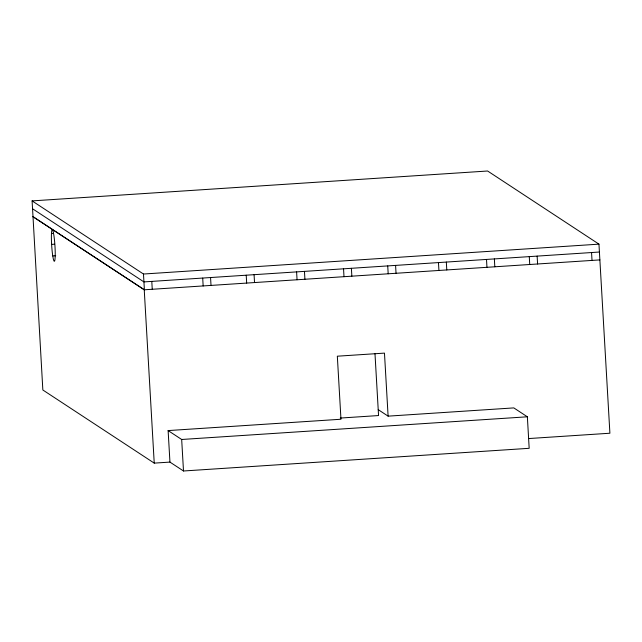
<?xml version="1.0" encoding="UTF-8"?>
<svg xmlns="http://www.w3.org/2000/svg" width="642" height="642" viewBox="0 0 642 642"><rect width="100%" height="100%" fill="white"/><g stroke="black" fill="none" stroke-linecap="round" stroke-linejoin="round"><path stroke-width="0.96" d="M51.464 233.568L51.673 231.297A15.833 1.621 86.2 0 1 53.366 232.412L53.856 235.141A15.833 1.621 86.2 0 1 55.148 257.426L54.939 259.705A15.833 1.621 86.2 0 1 53.246 258.59L52.748 255.853A15.833 1.621 86.2 0 1 51.464 233.568L53.43 233.367M32.1 200.898L143.479 274.03L144.394 289.791L33.007 216.651L32.1 200.898L487.615 171.005L598.962 244.145L609.9 433.23L528.527 438.566M378.218 409.652L388.105 416.144L513.809 407.903L527.363 416.794L529.177 448.309L183.5 470.995L169.945 462.096L154.232 463.123L42.845 389.991L33.007 216.651M51.609 244.385L54.554 244.193M52.764 255.941L55.71 255.749M143.479 274.03L598.962 244.145M599.419 252.025L143.936 281.91L32.557 208.77M32.854 216.659L144.241 289.799L599.909 259.898M340.252 418.062L378.555 415.551L374.976 353.525M169.945 462.096L168.124 430.581L340.966 419.242L337.331 356.198L384.47 353.116L388.105 416.144M168.124 430.581L181.678 439.481L527.363 416.794M591.563 252.539L592.012 260.419M537.137 256.11L537.587 263.99M529.281 256.623L529.73 264.504M494.364 258.919L494.813 266.799M486.508 259.432L486.957 267.313M446.326 262.072L446.784 269.945M438.47 262.586L438.927 270.467M395.584 265.395L396.042 273.275M387.728 265.916L388.185 273.789M351.399 268.3L351.856 276.172M343.542 268.813L344 276.694M304.46 271.381L304.918 279.254M296.604 271.895L297.061 279.768M254.072 274.688L254.529 282.56M246.215 275.201L246.672 283.082M210.568 277.601L211.017 285.473M202.712 278.114L203.161 285.995M181.678 439.481L183.5 470.995M151.793 281.397L152.25 289.277M144.241 289.799L154.232 463.123"/></g></svg>
